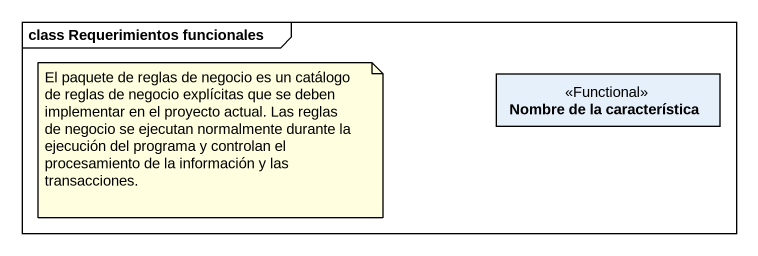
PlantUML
@startuml
mainframe class Requerimientos funcionales
hide circle
hide empty members
class "Nombre de la característica" as Nombre_de_la_característica <<Functional>>
note as N1
  El paquete de reglas de negocio es un catálogo de reglas de negocio explícitas que se deben implementar en el proyecto actual. Las reglas de negocio se ejecutan normalmente durante la ejecución del programa y controlan el procesamiento de la información y las transacciones.
end note
@enduml
